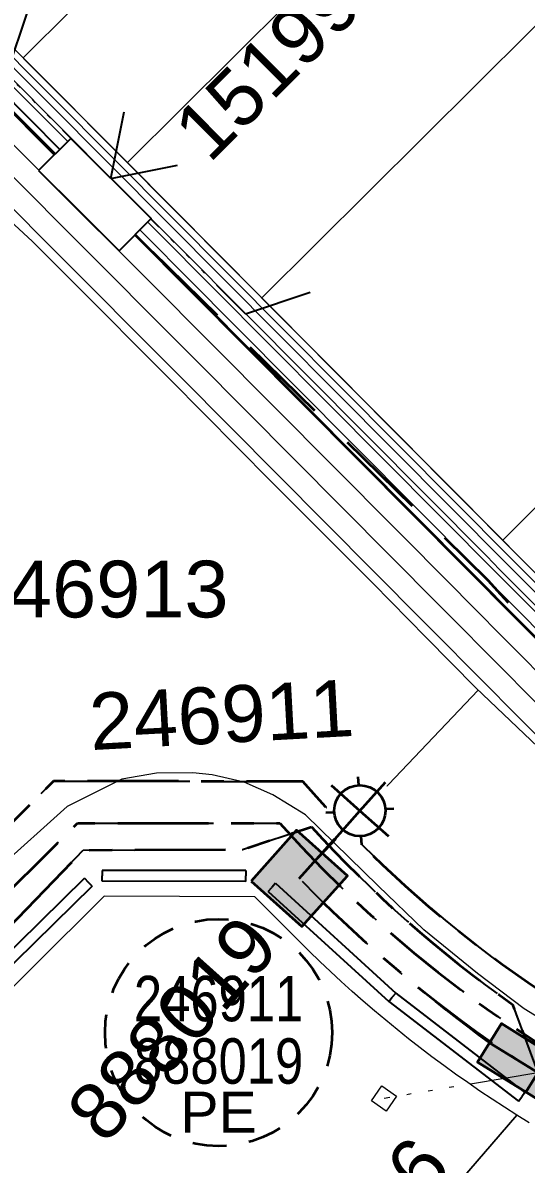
# Model space of a CAD drawing. Header units: metres. Extents: x 293418 to 294566, y 6233478 to 6234177.
# Drawn here: x 293831.2 to 293853.4, y 6233718 to 6233768.3 of the extents above; entities that cross this region are included whole.
import ezdxf
from ezdxf.enums import TextEntityAlignment as Align

# ---------------------------------------------------------------- set-up
doc = ezdxf.new("R2010")
doc.units = ezdxf.units.M
for name, pattern in [('Cable Exist UG', [7, 4, -1, 1, -1]), ('Dash', [5, 3, -2]), ('IE Trench LV', [6, 4, -2]), ('PHANTOMX2', [6.6, 3, -0.75, 0.2, -0.75, 0.2, -0.75, 0.2, -0.75])]:
    doc.linetypes.add(name, pattern=pattern)
doc.layers.get('0').update_dxf_attribs({"color": 6})
doc.layers.add('_User Miscellaneous1_Cons Lines', color=6, linetype='Continuous', lineweight=13, transparency=0.7)
doc.layers.add('_User Miscellaneous3_Roads', color=7, linetype='Continuous', lineweight=13, transparency=0.5)
for name, color, linetype, lineweight in [('_User_HV_Exist', 1, 'Continuous', 35), ('_User_LV_Exist', 5, 'Continuous', 35), ('_User_SL_Exist', 4, 'Continuous', 35), ('Cadastre Developer_SP_NEW', 92, 'Continuous', 15), ('Cadastre Land Parcels_SP_EXT', 118, 'Continuous', 15), ('Mains_HV_EXT', 13, 'Continuous', 25), ('Mains_LV_EXT', 163, 'Continuous', 25), ('Mains_LV_SL_EXT', 135, 'Continuous', 25), ('Services_SP_EXT', 42, 'PHANTOMX2', 20)]:
    doc.layers.add(name, color=color, linetype=linetype, lineweight=lineweight)
for name, color, linetype in [('Duct_SP_EXT', 30, 'Continuous'), ('Equip_SP_LV_NEW', 2, 'Continuous'), ('Equip_SP_SL_EXT', 7, 'Continuous'), ('Mains_LV_New_T84', 2, 'Cable x'), ('Notes', 7, 'Continuous'), ('Services_SP_NEW_UG', 2, 'IE Trench LV'), ('SupportsUG_SP_LV_EXT', 7, 'Continuous'), ('SupportsUG_SP_LV_SL_EXT', 7, 'Continuous'), ('Trench_SP_NEW', 2, 'Continuous')]:
    doc.layers.add(name, color=color, linetype=linetype)
doc.layers.add('Features_HIDE', color=1, linetype='Continuous', plot=False)
doc.styles.add('COLUMN_LABEL', font='arial.ttf', dxfattribs={"height": 2})
doc.styles.add('iecARIAL', font='arial.ttf', dxfattribs={"height": 2})
doc.styles.add('POLE_LABEL', font='arial.ttf', dxfattribs={"height": 2})
doc.styles.add('SL_LABEL', font='arial.ttf', dxfattribs={"height": 2})
doc.styles.get("Standard").update_dxf_attribs({"font": 'arial.ttf'})
doc.linetypes.add('Cable New UG', pattern='A,5.5,-0.01,["X",Standard,S=1.8,R=0,X=0,Y=-0.94],-1.7', length=7.21)
doc.linetypes.add('Cable x', pattern='A,4.5,-0.01,["X",Standard,S=1.25,R=0,X=0,Y=-0.65],-1.2', length=5.71)

# ---------------------------------------------------------------- blocks, each defined once
blk = doc.blocks.new('*U625')
at = {"width": 0.9}
blk.add_attdef('LNUMBER', text='', height=1, rotation=89.1121, dxfattribs=at).set_placement((1.108, 6.984), align=Align.MIDDLE_LEFT)
at = {"flags": 9}
for tag, p in [('LRATECODE', (-7.4, 0)), ('LOUTREACHVOCAB', (-7.2, 0)), ('LOUTREACH', (-7, 0)), ('LANTNUMBER', (-6.6, 0)), ('LNEW', (-6.4, 0)), ('LMASTVOCAB', (-6.2, 0)), ('LMAST', (-6, 0)), ('LLAMPVOCAB', (-5.8, 0)), ('LLAMP', (-5.6, 0)), ('LEXIST', (-5.4, 0)), ('LCHARGE3PERCENT', (-5.2, 0)), ('LCHARGE3', (-5, 0)), ('LCHARGE2PERCENT', (-4.8, 0)), ('LCHARGE2', (-4.6, 0)), ('LCHARGE1PERCENT', (-4.4, 0)), ('LCHARGE1', (-4.2, 0)), ('LCATEGORY', (-4, 0)), ('LBRACKETVOCAB', (-3.8, 0)), ('LBRACKET', (-3.6, 0)), ('LKINGHEIGHT', (-3.4, 0)), ('CREPLACE', (-3.2, 0)), ('CREMOVE', (-3, 0)), ('CNUMBER', (-2.8, 0)), ('CNEW', (-2.6, 0)), ('CEXIST', (-2.4, 0)), ('USAGE', (-2.2, 0)), ('STATE', (-2, 0)), ('OWNED_BY', (-1.8, 0)), ('ORIENTATION', (-1.6, 0)), ('OPERATING_VOLTAGE', (-1.4, 0)), ('NO_PHASES', (-1.2, 0)), ('LANTERN_TYPE', (-1, 0)), ('LANTERN_PURPOSE', (-0.8, 0)), ('CONTROL_TYPE', (-0.6, 0)), ('CONSTRUCTED_VOLTAGE', (-0.4, 0))]:
    blk.add_attdef(tag, text='', height=0.001, rotation=270, dxfattribs=at).set_placement(p, align=Align.MIDDLE_LEFT)
at = {"style": 'SL_LABEL', "flags": 9}
blk.add_attdef('STREET_CODE', text='', height=0.001, rotation=270, dxfattribs=at).set_placement((0.001, 0), align=Align.MIDDLE_LEFT)
at = {"flags": 1}
blk.add_attdef('Z', (0, 0), '', height=0.001, rotation=270, dxfattribs=at)
at = {"flags": 9}
for tag, p in [('LREMOVE', (0, -7.6)), ('LREPLACE', (0, -7.8)), ('LTYPE', (0, -8)), ('LTYPEVOCAB', (0, -8.2)), ('LEGEND', (0, -8.4)), ('SUBURB', (0, -8.6)), ('STREETNAME', (0, -8.8)), ('LOCATION', (0, -9)), ('NOTES', (0, -9.2)), ('MAINTAINED_BY', (0, -9.863))]:
    blk.add_attdef(tag, text='', height=0.001, dxfattribs=at).set_placement(p, align=Align.MIDDLE_LEFT)
blk.add_attdef('OPERATED_BY', (0, -9.607), '', height=0.001, dxfattribs=at)
at = {"layer": 'Features_HIDE', "width": 0.9}
blk.add_attdef('ASSET_NUM', text='', height=1, rotation=89.1121, dxfattribs=at).set_placement((-0.891, 7.015), align=Align.MIDDLE_LEFT)
blk.add_wipeout([(0.088, 5.687), (1.139, 5.044), (1.749, 3.973), (1.106, 2.923), (0.036, 2.312), (-1.015, 2.955), (-1.625, 4.026), (-0.982, 5.076)])
for p, q in [((0.062, 4), (0.088, 5.687)), ((-0.982, 5.076), (-0.721, 4.807)), ((1.139, 5.044), (0.87, 4.783)), ((-1.625, 4.026), (0.062, 4)), ((0, 0), (0.062, 4)), ((0.062, 4), (1.749, 3.973)), ((-1.015, 2.955), (-0.746, 3.216)), ((1.106, 2.923), (0.845, 3.192))]:
    blk.add_line(p, q)
blk.add_circle((0.062, 4), 1.125)
blk = doc.blocks.new('*U545')
at = {"width": 0.9}
blk.add_attdef('LNUMBER', text='', height=1, rotation=91.4559, dxfattribs=at).set_placement((0.822, 7.023), align=Align.MIDDLE_LEFT)
at = {"flags": 9}
for tag, p in [('LRATECODE', (-7.4, 0)), ('LOUTREACHVOCAB', (-7.2, 0)), ('LOUTREACH', (-7, 0)), ('LANTNUMBER', (-6.6, 0)), ('LNEW', (-6.4, 0)), ('LMASTVOCAB', (-6.2, 0)), ('LMAST', (-6, 0)), ('LLAMPVOCAB', (-5.8, 0)), ('LLAMP', (-5.6, 0)), ('LEXIST', (-5.4, 0)), ('LCHARGE3PERCENT', (-5.2, 0)), ('LCHARGE3', (-5, 0)), ('LCHARGE2PERCENT', (-4.8, 0)), ('LCHARGE2', (-4.6, 0)), ('LCHARGE1PERCENT', (-4.4, 0)), ('LCHARGE1', (-4.2, 0)), ('LCATEGORY', (-4, 0)), ('LBRACKETVOCAB', (-3.8, 0)), ('LBRACKET', (-3.6, 0)), ('LKINGHEIGHT', (-3.4, 0)), ('CREPLACE', (-3.2, 0)), ('CREMOVE', (-3, 0)), ('CNUMBER', (-2.8, 0)), ('CNEW', (-2.6, 0)), ('CEXIST', (-2.4, 0)), ('USAGE', (-2.2, 0)), ('STATE', (-2, 0)), ('OWNED_BY', (-1.8, 0)), ('ORIENTATION', (-1.6, 0)), ('OPERATING_VOLTAGE', (-1.4, 0)), ('NO_PHASES', (-1.2, 0)), ('LANTERN_TYPE', (-1, 0)), ('LANTERN_PURPOSE', (-0.8, 0)), ('CONTROL_TYPE', (-0.6, 0)), ('CONSTRUCTED_VOLTAGE', (-0.4, 0))]:
    blk.add_attdef(tag, text='', height=0.001, rotation=270, dxfattribs=at).set_placement(p, align=Align.MIDDLE_LEFT)
at = {"style": 'SL_LABEL', "flags": 9}
blk.add_attdef('STREET_CODE', text='', height=0.001, rotation=270, dxfattribs=at).set_placement((0.001, 0), align=Align.MIDDLE_LEFT)
at = {"flags": 1}
blk.add_attdef('Z', (0, 0), '', height=0.001, rotation=270, dxfattribs=at)
at = {"flags": 9}
for tag, p in [('LREMOVE', (0, -7.6)), ('LREPLACE', (0, -7.8)), ('LTYPE', (0, -8)), ('LTYPEVOCAB', (0, -8.2)), ('LEGEND', (0, -8.4)), ('SUBURB', (0, -8.6)), ('STREETNAME', (0, -8.8)), ('LOCATION', (0, -9)), ('NOTES', (0, -9.2)), ('MAINTAINED_BY', (0, -9.863))]:
    blk.add_attdef(tag, text='', height=0.001, dxfattribs=at).set_placement(p, align=Align.MIDDLE_LEFT)
blk.add_attdef('OPERATED_BY', (0, -9.607), '', height=0.001, dxfattribs=at)
at = {"layer": 'Features_HIDE', "width": 0.9}
blk.add_attdef('ASSET_NUM', text='', height=1, rotation=91.4559, dxfattribs=at).set_placement((-1.178, 6.972), align=Align.MIDDLE_LEFT)
blk.add_wipeout([(-0.145, 5.686), (0.932, 5.086), (1.585, 4.042), (0.986, 2.965), (-0.059, 2.312), (-1.135, 2.911), (-1.789, 3.956), (-1.189, 5.032)])
for p, q in [((-0.102, 3.999), (-0.145, 5.686)), ((-1.189, 5.032), (-0.917, 4.774)), ((0.932, 5.086), (0.673, 4.814)), ((-0.102, 3.999), (1.585, 4.042)), ((-1.789, 3.956), (-0.102, 3.999)), ((0, 0), (-0.102, 3.999)), ((-1.135, 2.911), (-0.877, 3.183)), ((0.986, 2.965), (0.714, 3.224))]:
    blk.add_line(p, q)
blk.add_circle((-0.102, 3.999), 1.125)
blk = doc.blocks.new('CCP_EXT')
at = {"flags": 9}
for tag, p in [('OWNED_BY', (0, -1)), ('USAGE', (0, -1.2)), ('LEGEND', (0, -1.4)), ('LIFE_SUPPORT', (0, -1.6)), ('STATE', (0, -1.8)), ('NOTES', (0, -2))]:
    blk.add_attdef(tag, text='', height=0.2, dxfattribs=at).set_placement(p, align=Align.MIDDLE_LEFT)
blk.add_wipeout([(0, 0.566), (0.566, 0), (0, -0.566), (-0.566, 0)])
blk.add_lwpolyline([(-0.566, 0), (0, 0.566), (0.566, 0), (0, -0.566), (-0.566, 0)])
at = {"flags": 1}
blk.add_attdef('Z', (0, 0), '', height=0.2, dxfattribs=at)
at = {"flags": 9}
for tag, p in [('CCP_TYPE', (0, 0)), ('OPERATING_VOLTAGE', (0, -0.6)), ('CONSTRUCTED_VOLTAGE', (0, -0.2)), ('NO_PHASES', (0, -0.4)), ('ORIENTATION', (0, -0.8))]:
    blk.add_attdef(tag, text='', height=0.2, dxfattribs=at).set_placement(p, align=Align.MIDDLE_LEFT)
blk = doc.blocks.new('PILLAR_EXT')
blk.add_hatch(color=256).paths.add_polyline_path([(-2.5, 1), (-2.5, -1), (2.5, -1), (2.5, 1)])
for p, q in [((0, 1), (0, -1)), ((-2.5, 0), (2.5, 0))]:
    blk.add_line(p, q)
at = {"ltscale": 10}
blk.add_line((2.5, 0), (-2.5, 0), dxfattribs=at)
blk.add_lwpolyline([(-2.5, -1), (-1.25, -1), (1.25, -1), (2.5, -1), (2.5, 1), (-2.5, 1)], close=True)
at = {"width": 0.9, "flags": 8}
blk.add_attdef('ASSET_NUM', text='', height=2, rotation=90, dxfattribs=at).set_placement((-2, 4), align=Align.MIDDLE_LEFT)
for tag, p, flags in [('OWNED_BY', (0, -0.2), 9), ('STATE', (0, -0.4), 9), ('SUPPORT_TYPE', (0, -0.6), 9), ('USAGE', (0, -0.8), 9), ('LEGEND', (0, -1), 9), ('LOCATION', (0, -1.2), 9), ('NOTES', (0, -1.4), 9), ('PARENT', (0, -1.6), 9), ('STREETNAME', (0, -1.8), 9), ('SUBURB', (0, -2), 1)]:
    blk.add_attdef(tag, p, '', height=0.2, dxfattribs=dict(flags=flags))
blk = doc.blocks.new('*U532')
at = {"width": 0.9}
blk.add_attdef('ASSET_NUM', text='', height=2, dxfattribs=at).set_placement((4, 2), align=Align.MIDDLE_LEFT)
for tag, p, flags in [('SUBURB', (-2, 0), 1), ('STREETNAME', (-1.8, 0), 9), ('PARENT', (-1.6, 0), 9), ('NOTES', (-1.4, 0), 9), ('LOCATION', (-1.2, 0), 9), ('LEGEND', (-1, 0), 9), ('USAGE', (-0.8, 0), 9), ('SUPPORT_TYPE', (-0.6, 0), 9), ('STATE', (-0.4, 0), 9), ('OWNED_BY', (-0.2, 0), 9)]:
    blk.add_attdef(tag, p, '', height=0.2, rotation=270, dxfattribs=dict(flags=flags))
blk.add_wipeout([(1.349, -2.331), (-2.584, 0.758), (-1.349, 2.331), (2.584, -0.758)])
blk.add_lwpolyline([(2.584, -0.758), (-0.365, 1.558), (1.601, 0.014), (-1.349, 2.331), (-2.584, 0.758), (1.349, -2.331)], close=True)
blk = doc.blocks.new('COLUMN_EXT')
blk.add_hatch(color=256).paths.add_polyline_path([(1.5, -1.5), (1.5, 1.5), (-1.5, 1.5), (-1.5, -1.5)])
blk.add_lwpolyline([(1.5, 1.5), (-1.5, 1.5), (-1.5, -1.5), (1.5, -1.5)], close=True)
at = {"flags": 9}
for tag, p in [('NOTES', (-1.813, 2)), ('STREETNAME', (-1.813, 1.6)), ('SUBURB', (-1.813, 1.8)), ('LOCATION', (-1.813, 1.4)), ('LEGEND', (-1.813, 1.2)), ('USAGE', (-1.813, 1)), ('COLUMN_TYPE', (-1.813, 0.4)), ('OWNED_BY', (-1.813, 0.6)), ('STATE', (-1.813, 0.8))]:
    blk.add_attdef(tag, text='', height=0.2, rotation=180, dxfattribs=at).set_placement(p, align=Align.MIDDLE_LEFT)
at = {"flags": 1}
blk.add_attdef('Z', (-1.813, 2.351), '', height=0.2, rotation=180, dxfattribs=at)
at = {"flags": 9}
for tag, style, p in [('STRUCTURE_PLANT_NUMBER', 'POLE_LABEL', (-1.813, -0.031)), ('STREET_CODE', 'COLUMN_LABEL', (-1.813, 0.2))]:
    blk.add_attdef(tag, text='', height=0.2, rotation=180, dxfattribs=dict(at, style=style)).set_placement(p, align=Align.MIDDLE_LEFT)
at = {"style": 'COLUMN_LABEL', "width": 0.9, "flags": 8}
blk.add_attdef('ASSET_NUM', text='', height=2, rotation=270, dxfattribs=at).set_placement((2, -4), align=Align.MIDDLE_LEFT)
blk = doc.blocks.new('*U352')
at = {"linetype": 'Dash', "ltscale": 0.5}
blk.add_circle((0, 0), 5, dxfattribs=at)
at = {"insert": (0, -2.6), "char_height": 1.8, "attachment_point": 2}
blk.add_mtext('PE', dxfattribs=at)
at = {"width": 0.8}
blk.add_attdef('SNUMBER', text='', height=1.8, dxfattribs=at).set_placement((0, 0.5), align=Align.CENTER)
at = {"flags": 1}
blk.add_attdef('Z', (0, 0), '', height=0.2, dxfattribs=at)
at = {"width": 0.8}
blk.add_attdef('CNUMBER', text='', height=1.8, dxfattribs=at).set_placement((0, -0.25), align=Align.TOP_CENTER)

msp = doc.modelspace()

# ---------------------------------------------------------------- linework, layer by layer
at = {"layer": '_User Miscellaneous1_Cons Lines', "flags": 128}
for points in [[(293910.193, 6233798.197, -0.026616), (293883.543, 6233815.678), (293879.766, 6233818.5), (293875.968, 6233821.434), (293872.29, 6233824.322), (293867.139, 6233828.367), (293861.988, 6233832.412), (293856.045, 6233837.079), (293850.577, 6233841.372), (293848.334, 6233843.133), (293846.17, 6233845.31, 0), (293842.01, 6233849.493), (293835.734, 6233855.804), (293818.328, 6233873.306, 0.17303)], [(293789.116, 6233809.09), (293796.274, 6233801.893), (293802.197, 6233795.937), (293806.78, 6233791.328), (293812.069, 6233786.01), (293821.095, 6233776.934), (293825.961, 6233772.042), (293831.249, 6233766.724), (293835.833, 6233762.115), (293841.756, 6233756.159), (293852.369, 6233745.488), (293852.938, 6233744.907), (293856.715, 6233741.11, 0.054312), (293862.606, 6233736.342, 0.151543), (293882.784, 6233730.66), (293891.952, 6233730.892), (293896.555, 6233734.509), (293896.507, 6233737.324, -0.022427), (293896.822, 6233746.032, -0.016418), (293897.561, 6233752.56, -0.021681), (293899.131, 6233760.833, -0.021146), (293901.386, 6233768.925, -0.014725), (293903.601, 6233775.063, -0.01698)], [(293788.407, 6233808.385), (293795.564, 6233801.188), (293801.488, 6233795.232), (293806.071, 6233790.623), (293811.36, 6233785.305), (293820.386, 6233776.229), (293825.251, 6233771.337), (293830.54, 6233766.019), (293835.124, 6233761.41), (293841.047, 6233755.454), (293851.657, 6233744.785), (293852.227, 6233744.204), (293856.006, 6233740.405, 0.0543), (293862.063, 6233735.502, 0.151528), (293882.809, 6233729.661), (293892.309, 6233729.9), (293897.563, 6233734.03), (293897.507, 6233737.337, -0.022418), (293897.819, 6233745.952, -0.016421), (293898.55, 6233752.415, -0.021684), (293900.105, 6233760.605, -0.021144), (293902.336, 6233768.615, -0.014719)], [(293787.698, 6233807.68), (293794.855, 6233800.483), (293800.779, 6233794.527), (293805.362, 6233789.918), (293810.651, 6233784.6), (293819.677, 6233775.524), (293824.542, 6233770.632), (293829.831, 6233765.314), (293834.415, 6233760.705), (293840.338, 6233754.749), (293850.945, 6233744.083), (293851.515, 6233743.501), (293855.297, 6233739.699, 0.054289), (293861.521, 6233734.662, 0.151513), (293882.835, 6233728.661), (293892.666, 6233728.909), (293898.571, 6233733.55), (293898.507, 6233737.349, -0.022409), (293898.816, 6233745.871, -0.016424), (293899.54, 6233752.271, -0.021688), (293901.078, 6233760.376, -0.021143), (293903.287, 6233768.305, -0.014714)], [(293787.911, 6233807.891), (293795.068, 6233800.694), (293800.991, 6233794.738), (293805.575, 6233790.129), (293810.864, 6233784.812), (293819.89, 6233775.736), (293824.755, 6233770.843), (293830.044, 6233765.525), (293834.627, 6233760.916), (293840.551, 6233754.96), (293851.159, 6233744.294), (293851.728, 6233743.712), (293855.51, 6233739.911, 0.054292), (293861.683, 6233734.914, 0.151517), (293882.827, 6233728.961), (293892.559, 6233729.206), (293898.269, 6233733.694), (293898.207, 6233737.346, -0.022411), (293898.517, 6233745.895, -0.016423), (293899.243, 6233752.314, -0.021687), (293900.786, 6233760.445, -0.021143), (293903.002, 6233768.398, -0.014715)], [(293794.146, 6233799.778), (293800.07, 6233793.822), (293804.653, 6233789.213), (293809.942, 6233783.895), (293818.968, 6233774.819), (293823.833, 6233769.926), (293829.122, 6233764.609), (293833.706, 6233760), (293839.629, 6233754.044), (293850.234, 6233743.38), (293850.803, 6233742.799), (293854.588, 6233738.994, 0.054279), (293860.978, 6233733.822, 0.151498), (293882.861, 6233727.661), (293893.023, 6233727.918), (293899.58, 6233733.071), (293899.507, 6233737.362, -0.022399), (293899.813, 6233745.791, -0.016427), (293900.529, 6233752.127, -0.021692), (293902.052, 6233760.148, -0.021141)], [(293793.437, 6233799.072), (293799.361, 6233793.116), (293803.944, 6233788.508), (293809.233, 6233783.19), (293818.259, 6233774.114), (293823.124, 6233769.221), (293828.413, 6233763.903), (293832.997, 6233759.295), (293838.92, 6233753.339), (293849.522, 6233742.678), (293850.092, 6233742.096), (293853.879, 6233738.289, 0.054269), (293860.435, 6233732.982, 0.151485), (293882.887, 6233726.662), (293893.38, 6233726.926), (293900.588, 6233732.591), (293900.507, 6233737.375, -0.02239), (293900.809, 6233745.711, -0.016431), (293901.519, 6233751.982, -0.021695), (293903.025, 6233759.92, -0.021139)], [(293792.728, 6233798.367), (293798.652, 6233792.411), (293803.235, 6233787.802), (293808.524, 6233782.485), (293817.55, 6233773.409), (293822.415, 6233768.516), (293827.704, 6233763.198), (293832.287, 6233758.589), (293838.211, 6233752.633), (293848.81, 6233741.975), (293849.38, 6233741.394), (293853.17, 6233737.584, 0.054259), (293859.893, 6233732.142, 0.151472), (293882.912, 6233725.662), (293893.737, 6233725.935), (293901.596, 6233732.112), (293901.507, 6233737.388, -0.02238), (293901.806, 6233745.63, -0.016434)]]:
    msp.add_lwpolyline(points, format="xyb", dxfattribs=at)
at = {"layer": '_User Miscellaneous1_Cons Lines', "linetype": 'Continuous'}
for points in [[(293818.332, 6233779.275), (293835.266, 6233762.249), (293852.726, 6233744.695), (293856.503, 6233740.898)], [(293818.119, 6233779.063), (293835.053, 6233762.038), (293852.513, 6233744.483), (293856.291, 6233740.685)], [(293817.694, 6233778.64), (293834.628, 6233761.614), (293852.087, 6233744.06), (293855.867, 6233740.261)]]:
    msp.add_lwpolyline(points, dxfattribs=at)
at = {"layer": '_User Miscellaneous1_Cons Lines', "flags": 128}
msp.add_lwpolyline([(293843.402, 6233730.598), (293851.277, 6233738.894)], dxfattribs=at)
at = {"layer": '_User Miscellaneous3_Roads'}
for p, q in [((293830.472, 6233759.742, 103.794), (293831.647, 6233758.648, 103.844)), ((293831.647, 6233758.648, 103.844), (293833.354, 6233756.942, 103.712)), ((293833.354, 6233756.942, 103.712), (293837.71, 6233752.566, 103.378)), ((293837.71, 6233752.566, 103.378), (293842.163, 6233748.076, 103.086)), ((293842.163, 6233748.076, 103.086), (293846.653, 6233743.579, 102.927)), ((293846.653, 6233743.579, 102.927), (293848.995, 6233741.2, 102.885)), ((293848.995, 6233741.2, 102.885), (293851.18, 6233738.987, 102.863)), ((293851.18, 6233738.987, 102.863), (293854.94, 6233735.406, 102.864)), ((293837.118, 6233735.235, 102.718), (293835.588, 6233734.965, 102.77)), ((293838.721, 6233735.243, 102.803), (293837.118, 6233735.235, 102.718)), ((293839.567, 6233735.155, 102.822), (293838.721, 6233735.243, 102.803)), ((293840.98, 6233734.831, 102.831), (293839.567, 6233735.155, 102.822)), ((293835.588, 6233734.965, 102.77), (293833.185, 6233733.758, 102.69)), ((293842.235, 6233734.284, 102.837), (293840.98, 6233734.831, 102.831)), ((293843.671, 6233733.404, 102.835), (293842.235, 6233734.284, 102.837)), ((293833.185, 6233733.758, 102.69), (293829.654, 6233730.598, 102.526)), ((293846.87, 6233730.271, 102.829), (293843.671, 6233733.404, 102.835)), ((293848.894, 6233728.329, 102.855), (293846.87, 6233730.271, 102.829)), ((293851.255, 6233726.414, 102.881), (293848.894, 6233728.329, 102.855)), ((293853.305, 6233724.86, 102.9), (293851.255, 6233726.414, 102.881)), ((293855.275, 6233723.625, 102.928), (293853.305, 6233724.86, 102.9))]:
    msp.add_line(p, q, dxfattribs=at)
at = {"layer": '_User_LV_Exist', "linetype": 'Cable New UG', "flags": 128}
msp.add_lwpolyline([(293817.254, 6233777.932), (293832.63, 6233762.472)], dxfattribs=at)
msp.add_lwpolyline([(293836.17, 6233758.94), (293850.945, 6233744.083), (293855.297, 6233739.699, 0.054289), (293861.521, 6233734.662, 0.151513), (293882.835, 6233728.661), (293892.666, 6233728.909), (293898.571, 6233733.55), (293898.507, 6233737.349, -0.006553), (293898.59, 6233743.37)], format="xyb", dxfattribs=at)
at = {"layer": '_User_LV_Exist', "linetype": 'Cable Exist UG', "flags": 128}
msp.add_lwpolyline([(293810.297, 6233722.658), (293819.31, 6233731.173), (293826.773, 6233724.432), (293833.892, 6233731.848), (293840.905, 6233731.872), (293843.94, 6233732.869, 0.054102), (293852.789, 6233725.048), (293853.344, 6233723.551)], format="xyb", dxfattribs=at)
at = {"layer": '_User_SL_Exist', "linetype": 'Cable Exist UG', "flags": 128}
msp.add_lwpolyline([(293851.799, 6233723.342, -0.034249), (293844.45, 6233729.542)], format="xyb", dxfattribs=at)
at = {"layer": 'Cadastre Developer_SP_NEW', "flags": 128}
for points in [[(293852.521, 6233787.879), (293847.232, 6233793.197), (293825.961, 6233772.042), (293831.249, 6233766.724), (293852.521, 6233787.879)], [(293857.104, 6233783.27), (293852.521, 6233787.879), (293831.249, 6233766.724), (293835.833, 6233762.115), (293857.104, 6233783.27)], [(293863.028, 6233777.314), (293857.104, 6233783.27), (293835.833, 6233762.115), (293841.756, 6233756.159), (293863.028, 6233777.314)], [(293852.369, 6233745.488), (293859.698, 6233752.783), (293860.216, 6233754.718), (293859.974, 6233754.782), (293864.619, 6233772.382), (293863.415, 6233776.924), (293863.028, 6233777.314), (293841.756, 6233756.159), (293852.369, 6233745.488)]]:
    msp.add_lwpolyline(points, dxfattribs=at)
at = {"layer": 'Cadastre Land Parcels_SP_EXT', "linetype": 'Continuous'}
for points in [[(293818.545, 6233779.486), (293835.479, 6233762.461), (293852.938, 6233744.907), (293856.715, 6233741.11)], [(293832.316, 6233696.203), (293852.982, 6233720.172), (293852.982, 6233720.172), (293852.435, 6233720.52), (293851.892, 6233720.875), (293851.353, 6233721.237), (293850.819, 6233721.605), (293850.289, 6233721.979), (293849.764, 6233722.36), (293849.243, 6233722.746), (293848.728, 6233723.139), (293848.216, 6233723.539), (293847.709, 6233723.943), (293847.208, 6233724.354), (293846.712, 6233724.772), (293846.219, 6233725.195), (293845.733, 6233725.624), (293845.252, 6233726.058), (293844.775, 6233726.498), (293844.305, 6233726.945), (293843.839, 6233727.396), (293843.379, 6233727.853), (293841.451, 6233729.793), (293834.805, 6233729.809), (293815.893, 6233711.001)], [(293853.527, 6233719.833), (293852.982, 6233720.172), (293832.316, 6233696.203), (293845.395, 6233684.417)]]:
    msp.add_lwpolyline(points, dxfattribs=at)
at = {"layer": 'Duct_SP_EXT'}
for p, q in [((293833.938, 6233730.606), (293827.175, 6233723.96)), ((293833.938, 6233730.606), (293834.107, 6233730.434)), ((293834.718, 6233730.952), (293834.717, 6233730.712)), ((293834.717, 6233730.472), (293834.717, 6233730.712)), ((293841.055, 6233730.946), (293834.718, 6233730.952)), ((293841.054, 6233730.466), (293841.055, 6233730.706)), ((293841.055, 6233730.946), (293841.055, 6233730.706)), ((293834.275, 6233730.263), (293827.511, 6233723.618)), ((293834.275, 6233730.263), (293834.107, 6233730.434)), ((293841.054, 6233730.466), (293834.717, 6233730.472)), ((293842.028, 6233730.028), (293842.19, 6233730.205)), ((293842.028, 6233730.028), (293847.343, 6233725.177)), ((293842.351, 6233730.382), (293842.19, 6233730.205)), ((293842.351, 6233730.382), (293847.651, 6233725.546)), ((293847.651, 6233725.546), (293847.497, 6233725.362)), ((293847.343, 6233725.177), (293847.497, 6233725.362)), ((293853.05, 6233720.796), (293853.196, 6233720.986)), ((293853.342, 6233721.176), (293853.196, 6233720.986))]:
    msp.add_line(p, q, dxfattribs=at)
at = {"layer": 'Mains_LV_New_T84', "color": 2, "linetype": 'Cable New UG', "lineweight": 35, "flags": 128}
msp.add_lwpolyline([(293794.794, 6233800.462), (293815.505, 6233779.719), (293834.415, 6233760.705), (293855.297, 6233739.699, 0.199485), (293881.852, 6233728.648), (293892.666, 6233728.909), (293898.571, 6233733.55), (293898.504, 6233738.167), (293898.812, 6233745.861, -0.037437), (293901.078, 6233760.376), (293903.287, 6233768.305), (293905.46, 6233774.327), (293908.035, 6233780.222), (293914.042, 6233792.445), (293911.377, 6233799.805, -0.031115), (293891.117, 6233812.723), (293886.016, 6233810.011)], format="xyb", dxfattribs=at)
at = {"layer": 'Mains_LV_SL_EXT', "linetype": 'Cable Exist UG'}
msp.add_lwpolyline([(293854.027, 6233721.963, -0.060925), (293843.532, 6233730.471)], format="xyb", dxfattribs=at)
at = {"layer": 'Services_SP_NEW_UG', "linetype": 'PHANTOMX2'}
for points in [[(293835.106, 6233761.414), (293830.527, 6233766.02), (293831.62, 6233769.314)], [(293835.106, 6233761.414), (293841.035, 6233755.452), (293844.326, 6233756.554)]]:
    msp.add_lwpolyline(points, dxfattribs=at)
at = {"layer": 'Services_SP_NEW_UG', "linetype": 'PHANTOMX2', "flags": 128}
for points in [[(293835.106, 6233761.414), (293835.809, 6233764.951)], [(293835.106, 6233761.414), (293838.641, 6233762.126)]]:
    msp.add_lwpolyline(points, dxfattribs=at)
at = {"layer": 'Trench_SP_NEW', "linetype": 'IE Trench LV', "flags": 128}
msp.add_lwpolyline([(293817.483, 6233778.156), (293832.856, 6233762.698)], dxfattribs=at)

# ---------------------------------------------------------------- block references
at = {"layer": '_User_SL_Exist', "ltscale": 10}
ref = msp.add_blockref('*U352', (293839.848, 6233723.808), dxfattribs=at)
ref.add_attrib('SNUMBER', '246911', dxfattribs={"layer": '0', "ltscale": 10, "height": 2, "width": 0.8}).set_placement((293839.848, 6233724.308), align=Align.CENTER)
ref.add_attrib('CNUMBER', '888019', dxfattribs={"layer": 'Notes', "ltscale": 10, "height": 2, "width": 0.8}).set_placement((293839.848, 6233723.558), align=Align.TOP_CENTER)

# ---------------------------------------------------------------- next in the draw order: block references
at = {"layer": 'Services_SP_EXT', "rotation": 10.27928586317786}
msp.add_blockref('CCP_EXT', (293847.134, 6233720.904), dxfattribs=at)

# ---------------------------------------------------------------- next in the draw order: linework, layer by layer
at = {"layer": '_User_HV_Exist', "linetype": 'Cable Exist UG', "flags": 128}
for points in [[(293895.176, 6233811.155, 0.034696), (293912.718, 6233800.201), (293924.912, 6233793.909), (293921.761, 6233787.834, 0.076991), (293909.658, 6233757.394, 0.076324), (293907.612, 6233733.595), (293907.962, 6233717.911), (293892.304, 6233717.093), (293883.201, 6233716.849, -0.214624), (293844.158, 6233734.191), (293843.559, 6233734.865), (293832.581, 6233734.883), (293819.103, 6233721.416)], [(293820.017, 6233719.456), (293833.63, 6233733.031), (293842.553, 6233733.025, 0.20274), (293880.766, 6233714.85, 0.00622), (293892.353, 6233715.098), (293908.061, 6233715.909), (293908.467, 6233700.054)]]:
    msp.add_lwpolyline(points, format="xyb", dxfattribs=at)
at = {"layer": 'Duct_SP_EXT'}
for p, q in [((293847.651, 6233725.546), (293853.342, 6233721.176)), ((293847.343, 6233725.177), (293853.05, 6233720.796))]:
    msp.add_line(p, q, dxfattribs=at)
at = {"layer": 'Mains_HV_EXT', "linetype": 'Cable Exist UG'}
for points in [[(293698.113, 6233549.025), (293697.766, 6233550.641), (293702.776, 6233559.944), (293702.776, 6233559.944), (293717.575, 6233551.927), (293728.142, 6233572.449), (293728.142, 6233572.449), (293728.874, 6233573.897), (293750.544, 6233613.971), (293782.709, 6233673.317), (293788.661, 6233684.311), (293790.924, 6233688.49), (293799.664, 6233701.468), (293812.232, 6233714.551), (293832.581, 6233734.883), (293843.559, 6233734.865), (293844.158, 6233734.191), (293844.158, 6233734.191, 0.201406), (293880.82, 6233716.842), (293880.82, 6233716.842), (293883.201, 6233716.849), (293892.304, 6233717.093), (293907.962, 6233717.911), (293907.939, 6233720.443)], [(293698.125, 6233548.648), (293699.888, 6233549.163), (293704.223, 6233556.886), (293704.223, 6233556.886), (293718.726, 6233549.026), (293730.626, 6233572.971), (293730.626, 6233572.971), (293752.296, 6233613.019), (293784.478, 6233672.358), (293790.433, 6233683.351), (293792.648, 6233687.447), (293801.246, 6233700.196), (293813.681, 6233713.137), (293833.63, 6233733.031), (293842.553, 6233733.025), (293842.553, 6233733.025, 0.20274), (293880.766, 6233714.85), (293880.766, 6233714.85), (293883.205, 6233714.855), (293883.205, 6233714.855), (293892.353, 6233715.098), (293908.061, 6233715.909), (293908.222, 6233710.108)]]:
    msp.add_lwpolyline(points, format="xyb", dxfattribs=at)
at = {"layer": 'Mains_LV_EXT', "linetype": 'Cable Exist UG'}
msp.add_lwpolyline([(293805.943, 6233720.797), (293808.817, 6233721.26), (293819.31, 6233731.173), (293826.773, 6233724.432), (293826.773, 6233724.432), (293833.892, 6233731.848), (293840.905, 6233731.872), (293843.94, 6233732.869), (293843.94, 6233732.869, 0.054102), (293852.789, 6233725.048), (293852.789, 6233725.048), (293853.905, 6233722.041)], format="xyb", dxfattribs=at)
at = {"layer": 'Services_SP_EXT'}
msp.add_lwpolyline([(293853.905, 6233722.041), (293847.134, 6233720.904)], dxfattribs=at)

# ---------------------------------------------------------------- next in the draw order: block references
at = {"layer": '_User_LV_Exist'}
ref = msp.add_blockref('PILLAR_EXT', (293853.905, 6233722.041), dxfattribs=dict(at, rotation=148.2792857686622))
ref.add_attrib('ASSET_NUM', '126616', dxfattribs={"layer": '0', "height": 2.5, "rotation": 49.2318, "style": 'iecARIAL'}).set_placement((293849.251, 6233718.627), align=Align.MIDDLE_RIGHT)
at = {"layer": 'SupportsUG_SP_LV_EXT'}
ref = msp.add_blockref('PILLAR_EXT', (293853.905, 6233722.041), dxfattribs=dict(at, rotation=148.2792857686622))
ref.add_attrib('ASSET_NUM', '126616', dxfattribs={"layer": '0', "height": 2.5, "rotation": 49.2318, "style": 'iecARIAL'}).set_placement((293849.251, 6233718.627), align=Align.MIDDLE_RIGHT)

# ---------------------------------------------------------------- next in the draw order: block references
at = {"layer": 'Equip_SP_SL_EXT'}
ref = msp.add_blockref('*U625', (293823.303, 6233738.235), dxfattribs=dict(at, rotation=225.0745139672676))
ref.add_attrib('ASSET_NUM', '246913', dxfattribs={"layer": 'Features_HIDE', "height": 2.5, "style": 'iecARIAL'}).set_placement((293840.286, 6233743.339), align=Align.MIDDLE_RIGHT)

# ---------------------------------------------------------------- next in the draw order: block references
ref = msp.add_blockref('*U545', (293843.402, 6233730.598), dxfattribs=dict(at, rotation=316.7118055377389))
ref.add_attrib('ASSET_NUM', '246911', dxfattribs={"layer": 'Features_HIDE', "height": 2.5, "rotation": 3.1091, "style": 'iecARIAL'}).set_placement((293845.797, 6233738.125), align=Align.MIDDLE_RIGHT)

# ---------------------------------------------------------------- next in the draw order: block references
at = {"layer": '_User_LV_Exist'}
ref = msp.add_blockref('*U625', (293823.303, 6233738.235), dxfattribs=dict(at, rotation=225.0745139672676))
ref.add_attrib('ASSET_NUM', '246913', dxfattribs={"layer": 'Features_HIDE', "height": 2.5, "style": 'iecARIAL'}).set_placement((293840.286, 6233743.339), align=Align.MIDDLE_RIGHT)
at = {"layer": 'SupportsUG_SP_LV_SL_EXT'}
ref = msp.add_blockref('COLUMN_EXT', (293843.402, 6233730.598), dxfattribs=dict(at, rotation=138.167741715589))
ref.add_attrib('ASSET_NUM', '888019', dxfattribs={"height": 2.5, "rotation": 48.1677, "style": 'COLUMN_LABEL'}).set_placement((293841.689, 6233728.339), align=Align.MIDDLE_RIGHT)

# ---------------------------------------------------------------- next in the draw order: block references
at = {"layer": '_User_LV_Exist'}
ref = msp.add_blockref('*U545', (293843.402, 6233730.598), dxfattribs=dict(at, rotation=316.7118055377389))
ref.add_attrib('ASSET_NUM', '246911', dxfattribs={"layer": 'Features_HIDE', "height": 2.5, "rotation": 3.1091, "style": 'iecARIAL'}).set_placement((293845.797, 6233738.125), align=Align.MIDDLE_RIGHT)

# ---------------------------------------------------------------- next in the draw order: linework, layer by layer
at = {"layer": 'Trench_SP_NEW', "linetype": 'IE Trench LV', "lineweight": 35, "flags": 128}
msp.add_lwpolyline([(293861.683, 6233734.914, -0.060993), (293851.728, 6233743.712), (293836.17, 6233758.941)], format="xyb", dxfattribs=at)

# ---------------------------------------------------------------- next in the draw order: block references
at = {"layer": '_User_LV_Exist'}
ref = msp.add_blockref('COLUMN_EXT', (293843.402, 6233730.598), dxfattribs=dict(at, rotation=138.167741715589))
ref.add_attrib('ASSET_NUM', '888019', dxfattribs={"layer": 'Features_HIDE', "height": 2.5, "rotation": 48.1677, "style": 'COLUMN_LABEL'}).set_placement((293841.689, 6233728.339), align=Align.MIDDLE_RIGHT)

# ---------------------------------------------------------------- next in the draw order: block references
at = {"layer": 'Equip_SP_LV_NEW'}
ref = msp.add_blockref('*U532', (293834.4, 6233760.706), dxfattribs=dict(at, rotation=173.2204507367219))
ref.add_attrib('ASSET_NUM', '151995', dxfattribs={"layer": '0', "height": 2.5, "rotation": 44.8421}).set_placement((293838.558, 6233762.934), align=Align.MIDDLE_LEFT)

doc.saveas('drawing.dxf')
